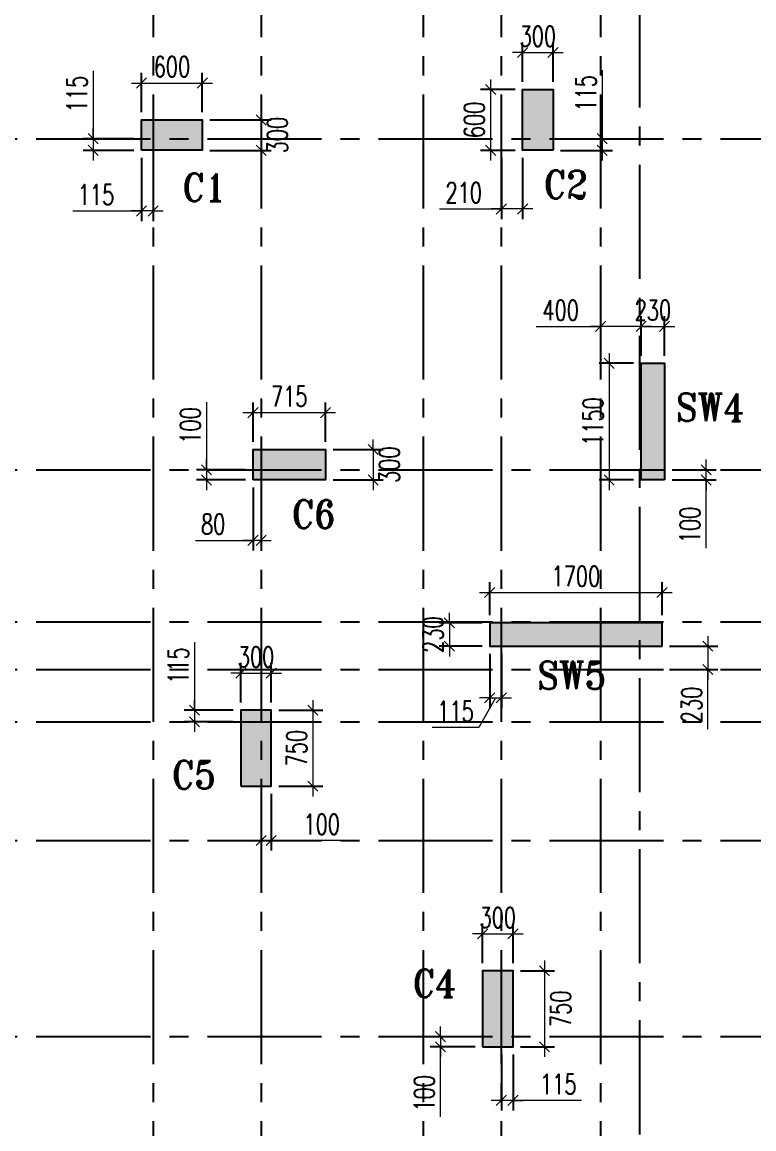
# Model space of a CAD drawing. Header units: millimetres. Extents: x 1363246 to 1691641, y -112430 to 78417.
# Drawn here: x 1375553 to 1382772, y -17873 to -6960 of the extents above; entities that cross this region are included whole.
import ezdxf

# ---------------------------------------------------------------- set-up
doc = ezdxf.new("R2010")
doc.units = ezdxf.units.MM
doc.header["$LTSCALE"] = 500
doc.header["$MEASUREMENT"] = 0
doc.header["$PDMODE"] = 34
for name, pattern in [('CONTINOUS', [0]), ('DASHDOT', [1, 0.5, -0.25, 0, -0.25]), ('Site$0$CENTER2', [1.125, 0.75, -0.125, 0.125, -0.125])]:
    doc.linetypes.add(name, pattern=pattern)
doc.layers.get('Defpoints').update_dxf_attribs({"lineweight": 0})
for name, color, linetype, lineweight in [('COL. NO.', 1, 'DASHDOT', 15), ('CUT OUT', 1, 'Continuous', 13), ('dim-M', 1, 'Continuous', 15), ('TOWER COL HATCH', 253, 'Continuous', 20)]:
    doc.layers.add(name, color=color, linetype=linetype, lineweight=lineweight)
for name, color, linetype in [('GLASS', 5, 'Continuous'), ('GRID', 7, 'Continuous'), ('TOWER AREA COLUMN.', 6, 'Continuous')]:
    doc.layers.add(name, color=color, linetype=linetype)
doc.styles.add('2MM', font='romans.shx', dxfattribs={"width": 0.7})
doc.styles.add('ROMANT', font='romant__.ttf', dxfattribs={"width": 0.9, "height": 600})
doc.dimstyles.new('RAJESH', dxfattribs={"dimtxt": 200, "dimasz": 180, "dimexe": 100, "dimexo": 250, "dimgap": 50, "dimtad": 2, "dimdec": 0, "dimzin": 1, "dimdsep": 46, "dimtxsty": '2MM', "dimblk": 'OBLIQUE', "dimcen": 0, "dimdle": 100, "dimclrd": 1, "dimclre": 1, "dimclrt": 3, "dimadec": 0, "dimazin": 0, "dimtfac": 1, "dimtdec": 0, "dimtix": 1, "dimtmove": 2, "dimatfit": 3, "dimfxl": 0, "dimtolj": 1, "dimlwd": -1, "dimarcsym": 0})

# ---------------------------------------------------------------- blocks, each defined once
blk = doc.blocks.new('EEE')
at = {"layer": 'GRID', "color": 16, "linetype": 'Site$0$CENTER2', "ltscale": 3}
for points in [[(1376845.6, 258923.2), (1376845.6, 223711.9)], [(1377910.6, 258923.2), (1377910.6, 223711.9)], [(1379510.6, 258923.2), (1379510.6, 223711.9)], [(1380280.6, 258923.2), (1380280.6, 223711.9)], [(1381260.6, 258923.2), (1381260.6, 223711.9)], [(1382164.8, 258923.2), (1381643.1, 258229.8), (1381643.1, 223711.9)], [(1363880.9, 250048.6), (1442964.5, 250048.6)], [(1363880.9, 246783.6), (1442964.5, 246783.6)], [(1363880.9, 245284), (1442964.5, 245284)], [(1363880.9, 244813.8), (1442964.5, 244813.8)], [(1363880.9, 244299), (1442964.5, 244299)], [(1363880.9, 243128.8), (1442964.5, 243128.8)], [(1363880.9, 241193.8), (1442964.5, 241193.8)]]:
    blk.add_lwpolyline(points, dxfattribs=at)
blk = doc.blocks.new('3tgra')
at = {"layer": 'TOWER COL HATCH'}
h = blk.add_hatch(color=253, dxfattribs=at)
h.dxf.hatch_style = 1
h.paths.add_polyline_path([(1380791, 89392), (1380491, 89392), (1380491, 89992), (1380791, 89992)])
h = blk.add_hatch(color=253, dxfattribs=at)
h.dxf.hatch_style = 1
h.paths.add_polyline_path([(1376731, 89392), (1376731, 89692), (1377331, 89692), (1377331, 89392)])
h = blk.add_hatch(color=253, dxfattribs=at)
h.dxf.hatch_style = 1
h.paths.add_polyline_path([(1381891, 86142), (1381661, 86142), (1381661, 87292), (1381891, 87292)])
h = blk.add_hatch(color=253, dxfattribs=at)
h.dxf.hatch_style = 1
h.paths.add_polyline_path([(1377831, 86142), (1377831, 86442), (1378546, 86442), (1378546, 86142)])
h = blk.add_hatch(color=253, dxfattribs=at)
h.dxf.hatch_style = 1
h.paths.add_polyline_path([(1381866, 84502), (1381866, 84732), (1380166, 84732), (1380166, 84502)])
h = blk.add_hatch(color=253, dxfattribs=at)
h.dxf.hatch_style = 1
h.paths.add_polyline_path([(1377711, 83122), (1378011, 83122), (1378011, 83872), (1377711, 83872)])
h = blk.add_hatch(color=253, dxfattribs=at)
h.dxf.hatch_style = 1
h.paths.add_polyline_path([(1380096, 80552), (1380396, 80552), (1380396, 81302), (1380096, 81302)])
at = {"layer": 'TOWER AREA COLUMN.', "color": 4}
for points in [[(1380791, 89392), (1380491, 89392), (1380491, 89992), (1380791, 89992)], [(1376731, 89392), (1376731, 89692), (1377331, 89692), (1377331, 89392)], [(1381891, 86142), (1381661, 86142), (1381661, 87292), (1381891, 87292)], [(1377831, 86142), (1377831, 86442), (1378546, 86442), (1378546, 86142)], [(1381866, 84502), (1381866, 84732), (1380166, 84732), (1380166, 84502)], [(1377711, 83122), (1378011, 83122), (1378011, 83872), (1377711, 83872)], [(1380096, 80552), (1380396, 80552), (1380396, 81302), (1380096, 81302)]]:
    blk.add_lwpolyline(points, close=True, dxfattribs=at)
blk = doc.blocks.new('_Oblique')
at = {"color": 0, "linetype": 'ByBlock', "lineweight": -2}
blk.add_line((-0.5, -0.5), (0.5, 0.5), dxfattribs=at)
blk = doc.blocks.new('*D507')
at = {"layer": 'Defpoints', "color": 0, "ltscale": 100, "transparency": 16777216}
for p in [(1380791, -7260), (1380491, -7624), (1380791, -7624)]:
    blk.add_point(p, dxfattribs=at)
at = {"layer": 'dim-M', "color": 1, "lineweight": -2, "ltscale": 100, "transparency": 16777216}
for p, q in [((1380491, -7549), (1380491, -7160)), ((1380791, -7549), (1380791, -7160))]:
    blk.add_line(p, q, dxfattribs=at)
at = {"layer": 'dim-M', "color": 1, "ltscale": 100, "transparency": 16777216}
for p, q in [((1380491, -7260), (1380391, -7260)), ((1380491, -7260), (1380791, -7260)), ((1380791, -7260), (1380891, -7260))]:
    blk.add_line(p, q, dxfattribs=at)
at = {"layer": 'dim-M', "color": 1, "ltscale": 100, "transparency": 16777216, "xscale": 100, "yscale": 100, "zscale": 100}
blk.add_blockref('_Oblique', (1380491, -7260), dxfattribs=at)
at = {"layer": 'dim-M', "color": 1, "ltscale": 100, "transparency": 16777216, "xscale": 100, "yscale": 100, "zscale": 100, "rotation": 180}
blk.add_blockref('_Oblique', (1380791, -7260), dxfattribs=at)
at = {"layer": 'dim-M', "color": 3, "ltscale": 100, "transparency": 16777216, "insert": (1380641, -7100), "char_height": 200, "attachment_point": 5, "style": '2MM'}
blk.add_mtext('\\A1;300', dxfattribs=at)
blk = doc.blocks.new('*D508')
at = {"layer": 'Defpoints', "color": 0, "ltscale": 100, "transparency": 16777216}
for p in [(1380791, -8109), (1380791, -8224), (1381276, -8224)]:
    blk.add_point(p, dxfattribs=at)
at = {"layer": 'dim-M', "color": 1, "ltscale": 100, "transparency": 16777216}
for p, q in [((1381276, -7432), (1381276, -8109)), ((1381276, -8109), (1381276, -8009)), ((1381276, -8109), (1381276, -8224)), ((1381276, -8109), (1381276, -8224)), ((1381276, -8224), (1381276, -8324))]:
    blk.add_line(p, q, dxfattribs=at)
at = {"layer": 'dim-M', "color": 1, "lineweight": -2, "ltscale": 100, "transparency": 16777216}
for p, q in [((1380866, -8109), (1381376, -8109)), ((1380866, -8224), (1381376, -8224))]:
    blk.add_line(p, q, dxfattribs=at)
at = {"layer": 'dim-M', "color": 1, "ltscale": 100, "transparency": 16777216, "xscale": 100, "yscale": 100, "zscale": 100}
for p, rotation in [((1381276, -8109), 270), ((1381276, -8224), 90)]:
    blk.add_blockref('_Oblique', p, dxfattribs=dict(at, rotation=rotation))
at = {"layer": 'dim-M', "color": 3, "ltscale": 100, "transparency": 16777216, "insert": (1381116, -7662), "char_height": 200, "attachment_point": 5, "rotation": 90, "style": '2MM'}
blk.add_mtext('\\A1;115', dxfattribs=at)
blk = doc.blocks.new('*D509')
at = {"layer": 'Defpoints', "color": 0, "ltscale": 100, "transparency": 16777216}
for p in [(1380491, -7624), (1380175, -8224), (1380491, -8224)]:
    blk.add_point(p, dxfattribs=at)
at = {"layer": 'dim-M', "color": 1, "ltscale": 100, "transparency": 16777216}
blk.add_line((1380175, -7524), (1380175, -8324), dxfattribs=at)
at = {"layer": 'dim-M', "color": 1, "lineweight": -2, "ltscale": 100, "transparency": 16777216}
for p, q in [((1380416, -7624), (1380075, -7624)), ((1380416, -8224), (1380075, -8224))]:
    blk.add_line(p, q, dxfattribs=at)
at = {"layer": 'dim-M', "color": 1, "ltscale": 100, "transparency": 16777216, "xscale": 100, "yscale": 100, "zscale": 100}
for p, rotation in [((1380175, -7624), 90), ((1380175, -8224), 270)]:
    blk.add_blockref('_Oblique', p, dxfattribs=dict(at, rotation=rotation))
at = {"layer": 'dim-M', "color": 3, "ltscale": 100, "transparency": 16777216, "insert": (1380015, -7924), "char_height": 200, "attachment_point": 5, "rotation": 90, "style": '2MM'}
blk.add_mtext('\\A1;600', dxfattribs=at)
blk = doc.blocks.new('*D510')
at = {"layer": 'Defpoints', "color": 0, "ltscale": 100, "transparency": 16777216}
for p in [(1380281, -8224), (1380491, -8224), (1380281, -8802)]:
    blk.add_point(p, dxfattribs=at)
at = {"layer": 'dim-M', "color": 1, "lineweight": -2, "ltscale": 100, "transparency": 16777216}
for p, q in [((1380281, -8299), (1380281, -8902)), ((1380491, -8299), (1380491, -8902))]:
    blk.add_line(p, q, dxfattribs=at)
at = {"layer": 'dim-M', "color": 1, "ltscale": 100, "transparency": 16777216}
for p, q in [((1379670, -8802), (1380281, -8802)), ((1380591, -8802), (1380181, -8802))]:
    blk.add_line(p, q, dxfattribs=at)
at = {"layer": 'dim-M', "color": 1, "ltscale": 100, "transparency": 16777216, "xscale": 100, "yscale": 100, "zscale": 100, "rotation": 180}
blk.add_blockref('_Oblique', (1380281, -8802), dxfattribs=at)
at = {"layer": 'dim-M', "color": 1, "ltscale": 100, "transparency": 16777216, "xscale": 100, "yscale": 100, "zscale": 100}
blk.add_blockref('_Oblique', (1380491, -8802), dxfattribs=at)
at = {"layer": 'dim-M', "color": 3, "ltscale": 100, "transparency": 16777216, "insert": (1379910, -8642), "char_height": 200, "attachment_point": 5, "style": '2MM'}
blk.add_mtext('\\A1;210', dxfattribs=at)
blk = doc.blocks.new('*D519')
at = {"layer": 'Defpoints', "color": 0, "ltscale": 100, "transparency": 16777216}
for p in [(1380396, -15949), (1380096, -16314), (1380396, -16314)]:
    blk.add_point(p, dxfattribs=at)
at = {"layer": 'dim-M', "color": 1, "lineweight": -2, "ltscale": 100, "transparency": 16777216}
for p, q in [((1380096, -16239), (1380096, -15849)), ((1380396, -16239), (1380396, -15849))]:
    blk.add_line(p, q, dxfattribs=at)
at = {"layer": 'dim-M', "color": 1, "ltscale": 100, "transparency": 16777216}
for p, q in [((1380096, -15949), (1379996, -15949)), ((1380096, -15949), (1380396, -15949)), ((1380396, -15949), (1380496, -15949))]:
    blk.add_line(p, q, dxfattribs=at)
at = {"layer": 'dim-M', "color": 1, "ltscale": 100, "transparency": 16777216, "xscale": 100, "yscale": 100, "zscale": 100}
blk.add_blockref('_Oblique', (1380096, -15949), dxfattribs=at)
at = {"layer": 'dim-M', "color": 1, "ltscale": 100, "transparency": 16777216, "xscale": 100, "yscale": 100, "zscale": 100, "rotation": 180}
blk.add_blockref('_Oblique', (1380396, -15949), dxfattribs=at)
at = {"layer": 'dim-M', "color": 3, "ltscale": 100, "transparency": 16777216, "insert": (1380246, -15789), "char_height": 200, "attachment_point": 5, "style": '2MM'}
blk.add_mtext('\\A1;300', dxfattribs=at)
blk = doc.blocks.new('*D520')
at = {"layer": 'Defpoints', "color": 0, "ltscale": 100, "transparency": 16777216}
for p in [(1380396, -16314), (1380396, -17064), (1380706, -17064)]:
    blk.add_point(p, dxfattribs=at)
at = {"layer": 'dim-M', "color": 1, "ltscale": 100, "transparency": 16777216}
blk.add_line((1380706, -16214), (1380706, -17164), dxfattribs=at)
at = {"layer": 'dim-M', "color": 1, "lineweight": -2, "ltscale": 100, "transparency": 16777216}
for p, q in [((1380471, -16314), (1380806, -16314)), ((1380471, -17064), (1380806, -17064))]:
    blk.add_line(p, q, dxfattribs=at)
at = {"layer": 'dim-M', "color": 1, "ltscale": 100, "transparency": 16777216, "xscale": 100, "yscale": 100, "zscale": 100}
for p, rotation in [((1380706, -16314), 90), ((1380706, -17064), 270)]:
    blk.add_blockref('_Oblique', p, dxfattribs=dict(at, rotation=rotation))
at = {"layer": 'dim-M', "color": 3, "ltscale": 100, "transparency": 16777216, "insert": (1380866, -16689), "char_height": 200, "attachment_point": 5, "rotation": 90, "style": '2MM'}
blk.add_mtext('\\A1;750', dxfattribs=at)
blk = doc.blocks.new('*D521')
at = {"layer": 'Defpoints', "color": 0, "ltscale": 100, "transparency": 16777216}
for p in [(1380096, -16964), (1379680, -17064), (1380096, -17064)]:
    blk.add_point(p, dxfattribs=at)
at = {"layer": 'dim-M', "color": 1, "ltscale": 100, "transparency": 16777216}
for p, q in [((1379680, -16964), (1379680, -16864)), ((1379680, -16964), (1379680, -17064)), ((1379680, -16964), (1379680, -17064)), ((1379680, -17064), (1379680, -17164)), ((1379680, -17753), (1379680, -17064))]:
    blk.add_line(p, q, dxfattribs=at)
at = {"layer": 'dim-M', "color": 1, "lineweight": -2, "ltscale": 100, "transparency": 16777216}
for p, q in [((1380021, -16964), (1379580, -16964)), ((1380021, -17064), (1379580, -17064))]:
    blk.add_line(p, q, dxfattribs=at)
at = {"layer": 'dim-M', "color": 1, "ltscale": 100, "transparency": 16777216, "xscale": 100, "yscale": 100, "zscale": 100}
for p, rotation in [((1379680, -16964), 270), ((1379680, -17064), 90)]:
    blk.add_blockref('_Oblique', p, dxfattribs=dict(at, rotation=rotation))
at = {"layer": 'dim-M', "color": 3, "ltscale": 100, "transparency": 16777216, "insert": (1379520, -17523), "char_height": 200, "attachment_point": 5, "rotation": 90, "style": '2MM'}
blk.add_mtext('\\A1;100', dxfattribs=at)
blk = doc.blocks.new('*D522')
at = {"layer": 'Defpoints', "color": 0, "ltscale": 100, "transparency": 16777216}
for p in [(1380281, -17064), (1380396, -17064), (1380281, -17592)]:
    blk.add_point(p, dxfattribs=at)
at = {"layer": 'dim-M', "color": 1, "lineweight": -2, "ltscale": 100, "transparency": 16777216}
for p, q in [((1380281, -17139), (1380281, -17692)), ((1380396, -17139), (1380396, -17692))]:
    blk.add_line(p, q, dxfattribs=at)
at = {"layer": 'dim-M', "color": 1, "ltscale": 100, "transparency": 16777216}
for p, q in [((1380281, -17592), (1380181, -17592)), ((1380396, -17592), (1380281, -17592)), ((1380396, -17592), (1380281, -17592)), ((1380396, -17592), (1380496, -17592)), ((1381072, -17592), (1380396, -17592))]:
    blk.add_line(p, q, dxfattribs=at)
at = {"layer": 'dim-M', "color": 1, "ltscale": 100, "transparency": 16777216, "xscale": 100, "yscale": 100, "zscale": 100}
blk.add_blockref('_Oblique', (1380281, -17592), dxfattribs=at)
at = {"layer": 'dim-M', "color": 1, "ltscale": 100, "transparency": 16777216, "xscale": 100, "yscale": 100, "zscale": 100, "rotation": 180}
blk.add_blockref('_Oblique', (1380396, -17592), dxfattribs=at)
at = {"layer": 'dim-M', "color": 3, "ltscale": 100, "transparency": 16777216, "insert": (1380842, -17432), "char_height": 200, "attachment_point": 5, "style": '2MM'}
blk.add_mtext('\\A1;115', dxfattribs=at)
blk = doc.blocks.new('*D527')
at = {"layer": 'Defpoints', "color": 0, "ltscale": 100, "transparency": 16777216}
for p in [(1378011, -13379), (1377711, -13744), (1378011, -13744)]:
    blk.add_point(p, dxfattribs=at)
at = {"layer": 'dim-M', "color": 1, "lineweight": -2, "ltscale": 100, "transparency": 16777216}
for p, q in [((1377711, -13669), (1377711, -13279)), ((1378011, -13669), (1378011, -13279))]:
    blk.add_line(p, q, dxfattribs=at)
at = {"layer": 'dim-M', "color": 1, "ltscale": 100, "transparency": 16777216}
for p, q in [((1377711, -13379), (1377611, -13379)), ((1377711, -13379), (1378011, -13379)), ((1378011, -13379), (1378111, -13379))]:
    blk.add_line(p, q, dxfattribs=at)
at = {"layer": 'dim-M', "color": 1, "ltscale": 100, "transparency": 16777216, "xscale": 100, "yscale": 100, "zscale": 100}
blk.add_blockref('_Oblique', (1377711, -13379), dxfattribs=at)
at = {"layer": 'dim-M', "color": 1, "ltscale": 100, "transparency": 16777216, "xscale": 100, "yscale": 100, "zscale": 100, "rotation": 180}
blk.add_blockref('_Oblique', (1378011, -13379), dxfattribs=at)
at = {"layer": 'dim-M', "color": 3, "ltscale": 100, "transparency": 16777216, "insert": (1377861, -13219), "char_height": 200, "attachment_point": 5, "style": '2MM'}
blk.add_mtext('\\A1;300', dxfattribs=at)
blk = doc.blocks.new('*D528')
at = {"layer": 'Defpoints', "color": 0, "ltscale": 100, "transparency": 16777216}
for p in [(1378011, -13744), (1378011, -14494), (1378421, -14494)]:
    blk.add_point(p, dxfattribs=at)
at = {"layer": 'dim-M', "color": 1, "lineweight": -2, "ltscale": 100, "transparency": 16777216}
for p, q in [((1378086, -13744), (1378521, -13744)), ((1378086, -14494), (1378521, -14494))]:
    blk.add_line(p, q, dxfattribs=at)
at = {"layer": 'dim-M', "color": 1, "ltscale": 100, "transparency": 16777216}
blk.add_line((1378421, -13644), (1378421, -14594), dxfattribs=at)
at = {"layer": 'dim-M', "color": 1, "ltscale": 100, "transparency": 16777216, "xscale": 100, "yscale": 100, "zscale": 100}
for p, rotation in [((1378421, -13744), 90), ((1378421, -14494), 270)]:
    blk.add_blockref('_Oblique', p, dxfattribs=dict(at, rotation=rotation))
at = {"layer": 'dim-M', "color": 3, "ltscale": 100, "transparency": 16777216, "insert": (1378261, -14119), "char_height": 200, "attachment_point": 5, "rotation": 90, "style": '2MM'}
blk.add_mtext('\\A1;750', dxfattribs=at)
blk = doc.blocks.new('*D529')
at = {"layer": 'Defpoints', "color": 0, "ltscale": 100, "transparency": 16777216}
for p in [(1377711, -13744), (1377253, -13859), (1377711, -13859)]:
    blk.add_point(p, dxfattribs=at)
at = {"layer": 'dim-M', "color": 1, "ltscale": 100, "transparency": 16777216}
for p, q in [((1377253, -13074), (1377253, -13744)), ((1377253, -13744), (1377253, -13644)), ((1377253, -13744), (1377253, -13859)), ((1377253, -13744), (1377253, -13859)), ((1377253, -13859), (1377253, -13959))]:
    blk.add_line(p, q, dxfattribs=at)
at = {"layer": 'dim-M', "color": 1, "lineweight": -2, "ltscale": 100, "transparency": 16777216}
for p, q in [((1377636, -13744), (1377153, -13744)), ((1377636, -13859), (1377153, -13859))]:
    blk.add_line(p, q, dxfattribs=at)
at = {"layer": 'dim-M', "color": 1, "ltscale": 100, "transparency": 16777216, "xscale": 100, "yscale": 100, "zscale": 100}
for p, rotation in [((1377253, -13744), 270), ((1377253, -13859), 90)]:
    blk.add_blockref('_Oblique', p, dxfattribs=dict(at, rotation=rotation))
at = {"layer": 'dim-M', "color": 3, "ltscale": 100, "transparency": 16777216, "insert": (1377093, -13304), "char_height": 200, "attachment_point": 5, "rotation": 90, "style": '2MM'}
blk.add_mtext('\\A1;115', dxfattribs=at)
blk = doc.blocks.new('*D530')
at = {"layer": 'Defpoints', "color": 0, "ltscale": 100, "transparency": 16777216}
for p in [(1377911, -14494), (1378011, -14494), (1377911, -15029)]:
    blk.add_point(p, dxfattribs=at)
at = {"layer": 'dim-M', "color": 1, "lineweight": -2, "ltscale": 100, "transparency": 16777216}
for p, q in [((1377911, -14569), (1377911, -15129)), ((1378011, -14569), (1378011, -15129))]:
    blk.add_line(p, q, dxfattribs=at)
at = {"layer": 'dim-M', "color": 1, "ltscale": 100, "transparency": 16777216}
for p, q in [((1377911, -15029), (1377811, -15029)), ((1378011, -15029), (1377911, -15029)), ((1378011, -15029), (1377911, -15029)), ((1378011, -15029), (1378111, -15029)), ((1378739, -15029), (1378011, -15029))]:
    blk.add_line(p, q, dxfattribs=at)
at = {"layer": 'dim-M', "color": 1, "ltscale": 100, "transparency": 16777216, "xscale": 100, "yscale": 100, "zscale": 100}
blk.add_blockref('_Oblique', (1377911, -15029), dxfattribs=at)
at = {"layer": 'dim-M', "color": 1, "ltscale": 100, "transparency": 16777216, "xscale": 100, "yscale": 100, "zscale": 100, "rotation": 180}
blk.add_blockref('_Oblique', (1378011, -15029), dxfattribs=at)
at = {"layer": 'dim-M', "color": 3, "ltscale": 100, "transparency": 16777216, "insert": (1378509, -14869), "char_height": 200, "attachment_point": 5, "style": '2MM'}
blk.add_mtext('\\A1;100', dxfattribs=at)
blk = doc.blocks.new('*D419')
at = {"layer": 'Defpoints', "color": 0, "ltscale": 100, "transparency": 16777216}
for p in [(1377331, -7560), (1376731, -7924), (1377331, -7924)]:
    blk.add_point(p, dxfattribs=at)
at = {"layer": 'dim-M', "color": 1, "lineweight": -2, "ltscale": 100, "transparency": 16777216}
for p, q in [((1376731, -7849), (1376731, -7460)), ((1377331, -7849), (1377331, -7460))]:
    blk.add_line(p, q, dxfattribs=at)
at = {"layer": 'dim-M', "color": 1, "ltscale": 100, "transparency": 16777216}
blk.add_line((1376631, -7560), (1377431, -7560), dxfattribs=at)
at = {"layer": 'dim-M', "color": 1, "ltscale": 100, "transparency": 16777216, "xscale": 100, "yscale": 100, "zscale": 100, "rotation": 180}
blk.add_blockref('_Oblique', (1376731, -7560), dxfattribs=at)
at = {"layer": 'dim-M', "color": 1, "ltscale": 100, "transparency": 16777216, "xscale": 100, "yscale": 100, "zscale": 100}
blk.add_blockref('_Oblique', (1377331, -7560), dxfattribs=at)
at = {"layer": 'dim-M', "color": 3, "ltscale": 100, "transparency": 16777216, "insert": (1377031, -7400), "char_height": 200, "attachment_point": 5, "style": '2MM'}
blk.add_mtext('\\A1;600', dxfattribs=at)
blk = doc.blocks.new('*D420')
at = {"layer": 'Defpoints', "color": 0, "ltscale": 100, "transparency": 16777216}
for p in [(1377331, -7924), (1377331, -8224), (1377911, -8224)]:
    blk.add_point(p, dxfattribs=at)
at = {"layer": 'dim-M', "color": 1, "ltscale": 100, "transparency": 16777216}
for p, q in [((1377911, -7924), (1377911, -7824)), ((1377911, -7924), (1377911, -8224)), ((1377911, -8224), (1377911, -8324))]:
    blk.add_line(p, q, dxfattribs=at)
at = {"layer": 'dim-M', "color": 1, "lineweight": -2, "ltscale": 100, "transparency": 16777216}
for p, q in [((1377406, -7924), (1378011, -7924)), ((1377406, -8224), (1378011, -8224))]:
    blk.add_line(p, q, dxfattribs=at)
at = {"layer": 'dim-M', "color": 1, "ltscale": 100, "transparency": 16777216, "xscale": 100, "yscale": 100, "zscale": 100}
for p, rotation in [((1377911, -7924), 270), ((1377911, -8224), 90)]:
    blk.add_blockref('_Oblique', p, dxfattribs=dict(at, rotation=rotation))
at = {"layer": 'dim-M', "color": 3, "ltscale": 100, "transparency": 16777216, "insert": (1378071, -8074), "char_height": 200, "attachment_point": 5, "rotation": 90, "style": '2MM'}
blk.add_mtext('\\A1;300', dxfattribs=at)
blk = doc.blocks.new('*D421')
at = {"layer": 'Defpoints', "color": 0, "ltscale": 100, "transparency": 16777216}
for p in [(1376731, -8109), (1376255, -8224), (1376731, -8224)]:
    blk.add_point(p, dxfattribs=at)
at = {"layer": 'dim-M', "color": 1, "ltscale": 100, "transparency": 16777216}
for p, q in [((1376255, -7439), (1376255, -8109)), ((1376255, -8109), (1376255, -8009)), ((1376255, -8109), (1376255, -8224)), ((1376255, -8109), (1376255, -8224)), ((1376255, -8224), (1376255, -8324))]:
    blk.add_line(p, q, dxfattribs=at)
at = {"layer": 'dim-M', "color": 1, "lineweight": -2, "ltscale": 100, "transparency": 16777216}
for p, q in [((1376656, -8109), (1376155, -8109)), ((1376656, -8224), (1376155, -8224))]:
    blk.add_line(p, q, dxfattribs=at)
at = {"layer": 'dim-M', "color": 1, "ltscale": 100, "transparency": 16777216, "xscale": 100, "yscale": 100, "zscale": 100}
for p, rotation in [((1376255, -8109), 270), ((1376255, -8224), 90)]:
    blk.add_blockref('_Oblique', p, dxfattribs=dict(at, rotation=rotation))
at = {"layer": 'dim-M', "color": 3, "ltscale": 100, "transparency": 16777216, "insert": (1376095, -7669), "char_height": 200, "attachment_point": 5, "rotation": 90, "style": '2MM'}
blk.add_mtext('\\A1;115', dxfattribs=at)
blk = doc.blocks.new('*D422')
at = {"layer": 'Defpoints', "color": 0, "ltscale": 100, "transparency": 16777216}
for p in [(1376731, -8224), (1376846, -8224), (1376731, -8822)]:
    blk.add_point(p, dxfattribs=at)
at = {"layer": 'dim-M', "color": 1, "lineweight": -2, "ltscale": 100, "transparency": 16777216}
for p, q in [((1376731, -8299), (1376731, -8922)), ((1376846, -8299), (1376846, -8922))]:
    blk.add_line(p, q, dxfattribs=at)
at = {"layer": 'dim-M', "color": 1, "ltscale": 100, "transparency": 16777216}
for p, q in [((1376052, -8822), (1376731, -8822)), ((1376731, -8822), (1376631, -8822)), ((1376846, -8822), (1376731, -8822)), ((1376846, -8822), (1376731, -8822)), ((1376846, -8822), (1376946, -8822))]:
    blk.add_line(p, q, dxfattribs=at)
at = {"layer": 'dim-M', "color": 1, "ltscale": 100, "transparency": 16777216, "xscale": 100, "yscale": 100, "zscale": 100}
blk.add_blockref('_Oblique', (1376731, -8822), dxfattribs=at)
at = {"layer": 'dim-M', "color": 1, "ltscale": 100, "transparency": 16777216, "xscale": 100, "yscale": 100, "zscale": 100, "rotation": 180}
blk.add_blockref('_Oblique', (1376846, -8822), dxfattribs=at)
at = {"layer": 'dim-M', "color": 3, "ltscale": 100, "transparency": 16777216, "insert": (1376282, -8662), "char_height": 200, "attachment_point": 5, "style": '2MM'}
blk.add_mtext('\\A1;115', dxfattribs=at)
blk = doc.blocks.new('*D439')
at = {"layer": 'Defpoints', "color": 0, "ltscale": 100, "transparency": 16777216}
for p in [(1378546, -10810), (1377831, -11174), (1378546, -11174)]:
    blk.add_point(p, dxfattribs=at)
at = {"layer": 'dim-M', "color": 1, "lineweight": -2, "ltscale": 100, "transparency": 16777216}
for p, q in [((1377831, -11099), (1377831, -10710)), ((1378546, -11099), (1378546, -10710))]:
    blk.add_line(p, q, dxfattribs=at)
at = {"layer": 'dim-M', "color": 1, "ltscale": 100, "transparency": 16777216}
blk.add_line((1377731, -10810), (1378646, -10810), dxfattribs=at)
at = {"layer": 'dim-M', "color": 1, "ltscale": 100, "transparency": 16777216, "xscale": 100, "yscale": 100, "zscale": 100, "rotation": 180}
blk.add_blockref('_Oblique', (1377831, -10810), dxfattribs=at)
at = {"layer": 'dim-M', "color": 1, "ltscale": 100, "transparency": 16777216, "xscale": 100, "yscale": 100, "zscale": 100}
blk.add_blockref('_Oblique', (1378546, -10810), dxfattribs=at)
at = {"layer": 'dim-M', "color": 3, "ltscale": 100, "transparency": 16777216, "insert": (1378188, -10650), "char_height": 200, "attachment_point": 5, "style": '2MM'}
blk.add_mtext('\\A1;715', dxfattribs=at)
blk = doc.blocks.new('*D440')
at = {"layer": 'Defpoints', "color": 0, "ltscale": 100, "transparency": 16777216}
for p in [(1378546, -11174), (1378546, -11474), (1379016, -11474)]:
    blk.add_point(p, dxfattribs=at)
at = {"layer": 'dim-M', "color": 1, "ltscale": 100, "transparency": 16777216}
for p, q in [((1379016, -11174), (1379016, -11074)), ((1379016, -11174), (1379016, -11474)), ((1379016, -11474), (1379016, -11574))]:
    blk.add_line(p, q, dxfattribs=at)
at = {"layer": 'dim-M', "color": 1, "lineweight": -2, "ltscale": 100, "transparency": 16777216}
for p, q in [((1378621, -11174), (1379116, -11174)), ((1378621, -11474), (1379116, -11474))]:
    blk.add_line(p, q, dxfattribs=at)
at = {"layer": 'dim-M', "color": 1, "ltscale": 100, "transparency": 16777216, "xscale": 100, "yscale": 100, "zscale": 100}
for p, rotation in [((1379016, -11174), 270), ((1379016, -11474), 90)]:
    blk.add_blockref('_Oblique', p, dxfattribs=dict(at, rotation=rotation))
at = {"layer": 'dim-M', "color": 3, "ltscale": 100, "transparency": 16777216, "insert": (1379176, -11324), "char_height": 200, "attachment_point": 5, "rotation": 90, "style": '2MM'}
blk.add_mtext('\\A1;300', dxfattribs=at)
blk = doc.blocks.new('*D441')
at = {"layer": 'Defpoints', "color": 0, "ltscale": 100, "transparency": 16777216}
for p in [(1377831, -11374), (1377373, -11474), (1377831, -11474)]:
    blk.add_point(p, dxfattribs=at)
at = {"layer": 'dim-M', "color": 1, "ltscale": 100, "transparency": 16777216}
for p, q in [((1377373, -10707), (1377373, -11374)), ((1377373, -11374), (1377373, -11274)), ((1377373, -11374), (1377373, -11474)), ((1377373, -11374), (1377373, -11474)), ((1377373, -11474), (1377373, -11574))]:
    blk.add_line(p, q, dxfattribs=at)
at = {"layer": 'dim-M', "color": 1, "lineweight": -2, "ltscale": 100, "transparency": 16777216}
for p, q in [((1377756, -11374), (1377273, -11374)), ((1377756, -11474), (1377273, -11474))]:
    blk.add_line(p, q, dxfattribs=at)
at = {"layer": 'dim-M', "color": 1, "ltscale": 100, "transparency": 16777216, "xscale": 100, "yscale": 100, "zscale": 100}
for p, rotation in [((1377373, -11374), 270), ((1377373, -11474), 90)]:
    blk.add_blockref('_Oblique', p, dxfattribs=dict(at, rotation=rotation))
at = {"layer": 'dim-M', "color": 3, "ltscale": 100, "transparency": 16777216, "insert": (1377213, -10937), "char_height": 200, "attachment_point": 5, "rotation": 90, "style": '2MM'}
blk.add_mtext('\\A1;100', dxfattribs=at)
blk = doc.blocks.new('*D442')
at = {"layer": 'Defpoints', "color": 0, "ltscale": 100, "transparency": 16777216}
for p in [(1377831, -11474), (1377911, -11474), (1377831, -12070)]:
    blk.add_point(p, dxfattribs=at)
at = {"layer": 'dim-M', "color": 1, "lineweight": -2, "ltscale": 100, "transparency": 16777216}
for p, q in [((1377831, -11549), (1377831, -12170)), ((1377911, -11549), (1377911, -12170))]:
    blk.add_line(p, q, dxfattribs=at)
at = {"layer": 'dim-M', "color": 1, "ltscale": 100, "transparency": 16777216}
for p, q in [((1377264, -12070), (1377831, -12070)), ((1377831, -12070), (1377731, -12070)), ((1377911, -12070), (1377831, -12070)), ((1377911, -12070), (1377831, -12070)), ((1377911, -12070), (1378011, -12070))]:
    blk.add_line(p, q, dxfattribs=at)
at = {"layer": 'dim-M', "color": 1, "ltscale": 100, "transparency": 16777216, "xscale": 100, "yscale": 100, "zscale": 100}
blk.add_blockref('_Oblique', (1377831, -12070), dxfattribs=at)
at = {"layer": 'dim-M', "color": 1, "ltscale": 100, "transparency": 16777216, "xscale": 100, "yscale": 100, "zscale": 100, "rotation": 180}
blk.add_blockref('_Oblique', (1377911, -12070), dxfattribs=at)
at = {"layer": 'dim-M', "color": 3, "ltscale": 100, "transparency": 16777216, "insert": (1377438, -11910), "char_height": 200, "attachment_point": 5, "style": '2MM'}
blk.add_mtext('\\A1;80', dxfattribs=at)
blk = doc.blocks.new('*D447')
at = {"layer": 'Defpoints', "color": 0, "ltscale": 100, "transparency": 16777216}
for p in [(1381891, -9960), (1381661, -10324), (1381891, -10324)]:
    blk.add_point(p, dxfattribs=at)
at = {"layer": 'dim-M', "color": 1, "lineweight": -2, "ltscale": 100, "transparency": 16777216}
for p, q in [((1381661, -10249), (1381661, -9860)), ((1381891, -10249), (1381891, -9860))]:
    blk.add_line(p, q, dxfattribs=at)
at = {"layer": 'dim-M', "color": 1, "ltscale": 100, "transparency": 16777216}
for p, q in [((1381661, -9960), (1381561, -9960)), ((1381661, -9960), (1381891, -9960)), ((1381891, -9960), (1381991, -9960))]:
    blk.add_line(p, q, dxfattribs=at)
at = {"layer": 'dim-M', "color": 1, "ltscale": 100, "transparency": 16777216, "xscale": 100, "yscale": 100, "zscale": 100}
blk.add_blockref('_Oblique', (1381661, -9960), dxfattribs=at)
at = {"layer": 'dim-M', "color": 1, "ltscale": 100, "transparency": 16777216, "xscale": 100, "yscale": 100, "zscale": 100, "rotation": 180}
blk.add_blockref('_Oblique', (1381891, -9960), dxfattribs=at)
at = {"layer": 'dim-M', "color": 3, "ltscale": 100, "transparency": 16777216, "insert": (1381776, -9800), "char_height": 200, "attachment_point": 5, "style": '2MM'}
blk.add_mtext('\\A1;230', dxfattribs=at)
blk = doc.blocks.new('*D448')
at = {"layer": 'Defpoints', "color": 0, "ltscale": 100, "transparency": 16777216}
for p in [(1381661, -10324), (1381345, -11474), (1381661, -11474)]:
    blk.add_point(p, dxfattribs=at)
at = {"layer": 'dim-M', "color": 1, "ltscale": 100, "transparency": 16777216}
blk.add_line((1381345, -10224), (1381345, -11574), dxfattribs=at)
at = {"layer": 'dim-M', "color": 1, "lineweight": -2, "ltscale": 100, "transparency": 16777216}
for p, q in [((1381586, -10324), (1381245, -10324)), ((1381586, -11474), (1381245, -11474))]:
    blk.add_line(p, q, dxfattribs=at)
at = {"layer": 'dim-M', "color": 1, "ltscale": 100, "transparency": 16777216, "xscale": 100, "yscale": 100, "zscale": 100}
for p, rotation in [((1381345, -10324), 90), ((1381345, -11474), 270)]:
    blk.add_blockref('_Oblique', p, dxfattribs=dict(at, rotation=rotation))
at = {"layer": 'dim-M', "color": 3, "ltscale": 100, "transparency": 16777216, "insert": (1381185, -10899), "char_height": 200, "attachment_point": 5, "rotation": 90, "style": '2MM'}
blk.add_mtext('\\A1;1150', dxfattribs=at)
blk = doc.blocks.new('*D449')
at = {"layer": 'Defpoints', "color": 0, "ltscale": 100, "transparency": 16777216}
for p in [(1381891, -11374), (1382301, -11374), (1381891, -11474)]:
    blk.add_point(p, dxfattribs=at)
at = {"layer": 'dim-M', "color": 1, "ltscale": 100, "transparency": 16777216}
for p, q in [((1382301, -11374), (1382301, -11274)), ((1382301, -11474), (1382301, -11374)), ((1382301, -11474), (1382301, -11374)), ((1382301, -11474), (1382301, -11574)), ((1382301, -12148), (1382301, -11474))]:
    blk.add_line(p, q, dxfattribs=at)
at = {"layer": 'dim-M', "color": 1, "lineweight": -2, "ltscale": 100, "transparency": 16777216}
for p, q in [((1381966, -11374), (1382401, -11374)), ((1381966, -11474), (1382401, -11474))]:
    blk.add_line(p, q, dxfattribs=at)
at = {"layer": 'dim-M', "color": 1, "ltscale": 100, "transparency": 16777216, "xscale": 100, "yscale": 100, "zscale": 100}
for p, rotation in [((1382301, -11374), 270), ((1382301, -11474), 90)]:
    blk.add_blockref('_Oblique', p, dxfattribs=dict(at, rotation=rotation))
at = {"layer": 'dim-M', "color": 3, "ltscale": 100, "transparency": 16777216, "insert": (1382141, -11918), "char_height": 200, "attachment_point": 5, "rotation": 90, "style": '2MM'}
blk.add_mtext('\\A1;100', dxfattribs=at)
blk = doc.blocks.new('*D450')
at = {"layer": 'Defpoints', "color": 0, "ltscale": 100, "transparency": 16777216}
for p in [(1381261, -9960), (1381261, -10193), (1381661, -10324)]:
    blk.add_point(p, dxfattribs=at)
at = {"layer": 'dim-M', "color": 1, "lineweight": -2, "ltscale": 100, "transparency": 16777216}
for p, q in [((1381261, -10118), (1381261, -9860)), ((1381661, -10249), (1381661, -9860))]:
    blk.add_line(p, q, dxfattribs=at)
at = {"layer": 'dim-M', "color": 1, "ltscale": 100, "transparency": 16777216}
for p, q in [((1380626, -9960), (1381261, -9960)), ((1381761, -9960), (1381161, -9960))]:
    blk.add_line(p, q, dxfattribs=at)
at = {"layer": 'dim-M', "color": 1, "ltscale": 100, "transparency": 16777216, "xscale": 100, "yscale": 100, "zscale": 100, "rotation": 180}
blk.add_blockref('_Oblique', (1381261, -9960), dxfattribs=at)
at = {"layer": 'dim-M', "color": 1, "ltscale": 100, "transparency": 16777216, "xscale": 100, "yscale": 100, "zscale": 100}
blk.add_blockref('_Oblique', (1381661, -9960), dxfattribs=at)
at = {"layer": 'dim-M', "color": 3, "ltscale": 100, "transparency": 16777216, "insert": (1380866, -9800), "char_height": 200, "attachment_point": 5, "style": '2MM'}
blk.add_mtext('\\A1;400', dxfattribs=at)
blk = doc.blocks.new('*D455')
at = {"layer": 'Defpoints', "color": 0, "ltscale": 100, "transparency": 16777216}
for p in [(1380166, -12884), (1379768, -13114), (1380166, -13114)]:
    blk.add_point(p, dxfattribs=at)
at = {"layer": 'dim-M', "color": 1, "ltscale": 100, "transparency": 16777216}
for p, q in [((1379768, -12884), (1379768, -12784)), ((1379768, -12884), (1379768, -13114)), ((1379768, -13114), (1379768, -13214))]:
    blk.add_line(p, q, dxfattribs=at)
at = {"layer": 'dim-M', "color": 1, "lineweight": -2, "ltscale": 100, "transparency": 16777216}
for p, q in [((1380091, -12884), (1379668, -12884)), ((1380091, -13114), (1379668, -13114))]:
    blk.add_line(p, q, dxfattribs=at)
at = {"layer": 'dim-M', "color": 1, "ltscale": 100, "transparency": 16777216, "xscale": 100, "yscale": 100, "zscale": 100}
for p, rotation in [((1379768, -12884), 270), ((1379768, -13114), 90)]:
    blk.add_blockref('_Oblique', p, dxfattribs=dict(at, rotation=rotation))
at = {"layer": 'dim-M', "color": 3, "ltscale": 100, "transparency": 16777216, "insert": (1379608, -12999), "char_height": 200, "attachment_point": 5, "rotation": 90, "style": '2MM'}
blk.add_mtext('\\A1;230', dxfattribs=at)
blk = doc.blocks.new('*D456')
at = {"layer": 'Defpoints', "color": 0, "ltscale": 100, "transparency": 16777216}
for p in [(1381866, -12583), (1380166, -12884), (1381866, -12884)]:
    blk.add_point(p, dxfattribs=at)
at = {"layer": 'dim-M', "color": 1, "lineweight": -2, "ltscale": 100, "transparency": 16777216}
for p, q in [((1380166, -12809), (1380166, -12483)), ((1381866, -12809), (1381866, -12483))]:
    blk.add_line(p, q, dxfattribs=at)
at = {"layer": 'dim-M', "color": 1, "ltscale": 100, "transparency": 16777216}
blk.add_line((1380066, -12583), (1381966, -12583), dxfattribs=at)
at = {"layer": 'dim-M', "color": 1, "ltscale": 100, "transparency": 16777216, "xscale": 100, "yscale": 100, "zscale": 100, "rotation": 180}
blk.add_blockref('_Oblique', (1380166, -12583), dxfattribs=at)
at = {"layer": 'dim-M', "color": 1, "ltscale": 100, "transparency": 16777216, "xscale": 100, "yscale": 100, "zscale": 100}
blk.add_blockref('_Oblique', (1381866, -12583), dxfattribs=at)
at = {"layer": 'dim-M', "color": 3, "ltscale": 100, "transparency": 16777216, "insert": (1381016, -12423), "char_height": 200, "attachment_point": 5, "style": '2MM'}
blk.add_mtext('\\A1;1700', dxfattribs=at)
blk = doc.blocks.new('*D457')
at = {"layer": 'Defpoints', "color": 0, "ltscale": 100, "transparency": 16777216}
for p in [(1380166, -13114), (1380281, -13114), (1380281, -13623)]:
    blk.add_point(p, dxfattribs=at)
at = {"layer": 'dim-M', "color": 1, "lineweight": -2, "ltscale": 100, "transparency": 16777216}
for p, q in [((1380166, -13189), (1380166, -13723)), ((1380281, -13189), (1380281, -13723))]:
    blk.add_line(p, q, dxfattribs=at)
at = {"layer": 'dim-M', "color": 1, "ltscale": 100, "transparency": 16777216}
for p, q in [((1380223, -13623), (1380059, -13915)), ((1380166, -13623), (1380066, -13623)), ((1380166, -13623), (1380281, -13623)), ((1380166, -13623), (1380281, -13623)), ((1380281, -13623), (1380381, -13623)), ((1380059, -13915), (1379599, -13915))]:
    blk.add_line(p, q, dxfattribs=at)
at = {"layer": 'dim-M', "color": 1, "ltscale": 100, "transparency": 16777216, "xscale": 100, "yscale": 100, "zscale": 100}
blk.add_blockref('_Oblique', (1380166, -13623), dxfattribs=at)
at = {"layer": 'dim-M', "color": 1, "ltscale": 100, "transparency": 16777216, "xscale": 100, "yscale": 100, "zscale": 100, "rotation": 180}
blk.add_blockref('_Oblique', (1380281, -13623), dxfattribs=at)
at = {"layer": 'dim-M', "color": 3, "ltscale": 100, "transparency": 16777216, "insert": (1379829, -13755), "char_height": 200, "attachment_point": 5, "style": '2MM'}
blk.add_mtext('\\A1;115', dxfattribs=at)
blk = doc.blocks.new('*D458')
at = {"layer": 'Defpoints', "color": 0, "ltscale": 100, "transparency": 16777216}
for p in [(1381866, -13114), (1381866, -13344), (1382318, -13344)]:
    blk.add_point(p, dxfattribs=at)
at = {"layer": 'dim-M', "color": 1, "ltscale": 100, "transparency": 16777216}
for p, q in [((1382318, -13014), (1382318, -13444)), ((1382318, -13932), (1382318, -13344))]:
    blk.add_line(p, q, dxfattribs=at)
at = {"layer": 'dim-M', "color": 1, "lineweight": -2, "ltscale": 100, "transparency": 16777216}
for p, q in [((1381941, -13114), (1382418, -13114)), ((1381941, -13344), (1382418, -13344))]:
    blk.add_line(p, q, dxfattribs=at)
at = {"layer": 'dim-M', "color": 1, "ltscale": 100, "transparency": 16777216, "xscale": 100, "yscale": 100, "zscale": 100}
for p, rotation in [((1382318, -13114), 90), ((1382318, -13344), 270)]:
    blk.add_blockref('_Oblique', p, dxfattribs=dict(at, rotation=rotation))
at = {"layer": 'dim-M', "color": 3, "ltscale": 100, "transparency": 16777216, "insert": (1382158, -13692), "char_height": 200, "attachment_point": 5, "rotation": 90, "style": '2MM'}
blk.add_mtext('\\A1;230', dxfattribs=at)

msp = doc.modelspace()

# ---------------------------------------------------------------- block references
at = {"layer": 'CUT OUT', "color": 4}
msp.add_blockref('3tgra', (0, -97615.5), dxfattribs=at)
at = {"layer": 'GLASS', "color": 4}
msp.add_blockref('EEE', (0, -258157.5), dxfattribs=at)

# ---------------------------------------------------------------- texts
at = {"layer": 'COL. NO.', "color": 4, "linetype": 'CONTINOUS', "style": 'ROMANT', "width": 0.9}
for s, p in [('C1', (1377133, -8726.6, 0)), ('C2', (1380698, -8697.7, 0)), ('C6', (1378212.5, -11949.2, 0)), ('C5', (1377029.2, -14519.8, 0)), ('C4', (1379404.9, -16575.6, 0))]:
    msp.add_text(s, height=275, dxfattribs=at).set_placement(p)
at = {"layer": 'COL. NO.', "color": 7, "linetype": 'CONTINOUS', "style": 'ROMANT', "width": 0.9}
for s, p in [('SW4', (1382002.6, -10895, 0)), ('SW5', (1380636.4, -13538.8, 0))]:
    msp.add_text(s, height=275, dxfattribs=at).set_placement(p)

# ---------------------------------------------------------------- dimensions: what is measured, and where the dimension line sits
at = {"layer": 'dim-M', "ltscale": 100}
for base, p1, p2, picture, middle in [((1380790.6, -7259.5), (1380490.6, -7623.9), (1380790.6, -7623.9), '*D507', (1380640.6, -7099.5)), ((1377330.6, -7559.5), (1376730.6, -7923.9), (1377330.6, -7923.9), '*D419', (1377030.6, -7399.5)), ((1381890.6, -9959.5), (1381660.6, -10323.9), (1381890.6, -10323.9), '*D447', (1381775.6, -9799.5)), ((1378545.6, -10809.5), (1377830.6, -11173.9), (1378545.6, -11173.9), '*D439', (1378188.1, -10649.5)), ((1381865.6, -12583.4), (1380165.6, -12883.9), (1381865.6, -12883.9), '*D456', (1381015.6, -12423.4)), ((1378010.6, -13379.2), (1377710.6, -13743.6), (1378010.6, -13743.6), '*D527', (1377860.6, -13219.2)), ((1380395.6, -15949.4), (1380095.6, -16313.8), (1380395.6, -16313.8), '*D519', (1380245.6, -15789.4))]:
    dim = msp.add_linear_dim(base=base, p1=p1, p2=p2, dimstyle='RAJESH', override={"dimasz": 100, "dimexo": 75, "dimgap": 60, "dimtmove": 1}, dxfattribs=at)
    dim.commit()
    dim.dimension.update_dxf_attribs({"geometry": picture, "text_midpoint": middle})
for base, p1, p2, picture, middle in [((1376255.1, -8223.9), (1376730.6, -8108.9), (1376730.6, -8223.9), '*D421', (1376310.6, -7668.6)), ((1381275.6, -8223.9), (1380790.6, -8108.9), (1380790.6, -8223.9), '*D508', (1381378.6, -7661.7)), ((1377372.7, -11473.9), (1377830.6, -11373.9), (1377830.6, -11473.9), '*D441', (1377431.7, -10937.3)), ((1382301.1, -11373.9), (1381890.6, -11473.9), (1381890.6, -11373.9), '*D449', (1382461.1, -11918)), ((1377252.7, -13858.6), (1377710.6, -13743.6), (1377710.6, -13858.6), '*D529', (1377355.1, -13304)), ((1382318.5, -13343.8), (1381865.6, -13113.9), (1381865.6, -13343.8), '*D458', (1382478.5, -13692)), ((1378421.4, -14493.6), (1378010.6, -13743.6), (1378010.6, -14493.6), '*D528', (1378421.4, -14118.6)), ((1379680.1, -17063.8), (1380095.6, -16963.8), (1380095.6, -17063.8), '*D521', (1379520.1, -17523.3))]:
    dim = msp.add_linear_dim(base=base, p1=p1, p2=p2, angle=90, dimstyle='RAJESH', override={"dimasz": 100, "dimexo": 75, "dimgap": 60, "dimtmove": 1}, dxfattribs=at)
    dim.commit()
    dim.dimension.update_dxf_attribs({"geometry": picture, "text_midpoint": middle, "dimtype": 160})
for base, p1, p2, picture, middle in [((1380175.1, -8223.9), (1380490.6, -7623.9), (1380490.6, -8223.9), '*D509', (1380015.1, -7923.9)), ((1377910.6, -8223.9), (1377330.6, -7923.9), (1377330.6, -8223.9), '*D420', (1378070.6, -8073.9)), ((1381345.1, -11473.9), (1381660.6, -10323.9), (1381660.6, -11473.9), '*D448', (1381185.1, -10898.9)), ((1379016.3, -11473.9), (1378545.6, -11173.9), (1378545.6, -11473.9), '*D440', (1379176.3, -11323.9)), ((1379767.9, -13113.9), (1380165.6, -12883.9), (1380165.6, -13113.9), '*D455', (1379607.9, -12998.9)), ((1380706.4, -17063.8), (1380395.6, -16313.8), (1380395.6, -17063.8), '*D520', (1380866.4, -16688.8))]:
    dim = msp.add_linear_dim(base=base, p1=p1, p2=p2, angle=90, dimstyle='RAJESH', override={"dimasz": 100, "dimexo": 75, "dimgap": 60, "dimtmove": 1}, dxfattribs=at)
    dim.commit()
    dim.dimension.update_dxf_attribs({"geometry": picture, "text_midpoint": middle})
for base, p1, p2, picture, middle in [((1376730.6, -8821.7), (1376845.6, -8223.9), (1376730.6, -8223.9), '*D422', (1376282.3, -8868.9)), ((1380280.6, -8802), (1380490.6, -8223.9), (1380280.6, -8223.9), '*D510', (1379910.2, -8886.2)), ((1381260.6, -9959.5), (1381660.6, -10323.9), (1381260.6, -10192.7), '*D450', (1380865.9, -9998.7)), ((1377830.6, -12070), (1377910.6, -11473.9), (1377830.6, -11473.9), '*D442', (1377437.7, -12209.9)), ((1380280.6, -13623.1), (1380165.6, -13113.9), (1380280.6, -13113.9), '*D457', (1379999, -13915.3)), ((1377910.6, -15028.8), (1378010.6, -14493.6), (1377910.6, -14493.6), '*D530', (1378509.3, -14927.2)), ((1380280.6, -17592.1), (1380395.6, -17063.8), (1380280.6, -17063.8), '*D522', (1380842.2, -17765.4))]:
    dim = msp.add_linear_dim(base=base, p1=p1, p2=p2, dimstyle='RAJESH', override={"dimasz": 100, "dimexo": 75, "dimgap": 60, "dimtmove": 1}, dxfattribs=at)
    dim.commit()
    dim.dimension.update_dxf_attribs({"geometry": picture, "text_midpoint": middle, "dimtype": 160})

doc.saveas('drawing.dxf')
